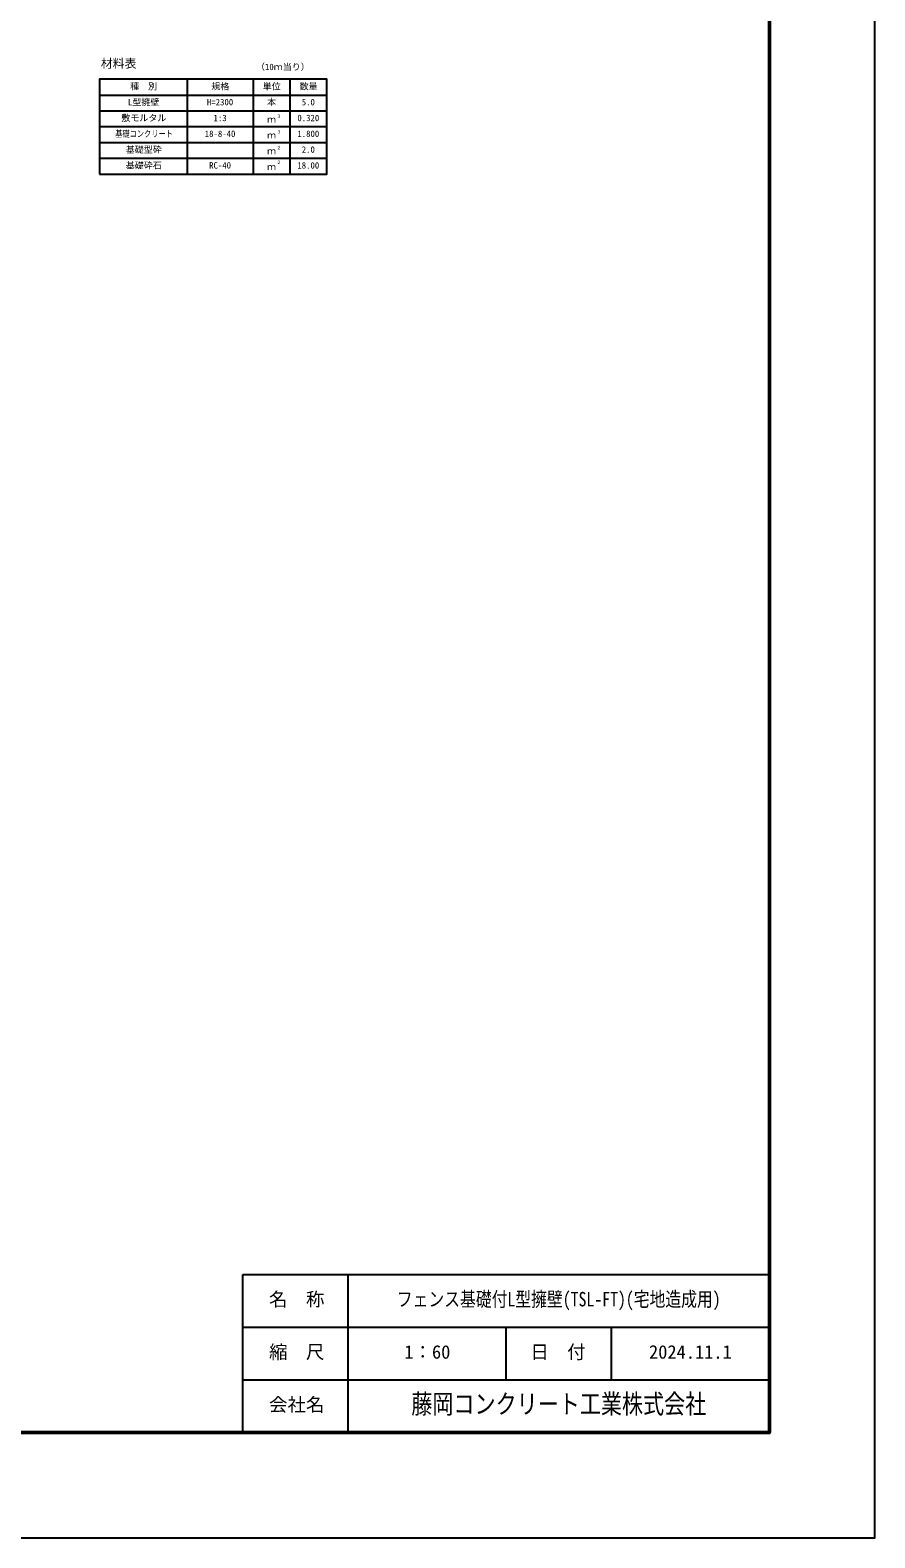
# Model space of a CAD drawing. Units: millimetres, scale not verified. Extents: x -50400 to 50400, y -17820 to 17820.
# Drawn here: x 40778 to 50400, y -17820 to -642 of the extents above; entities that cross this region are included whole.
import ezdxf
from ezdxf.enums import TextEntityAlignment as Align

# ---------------------------------------------------------------- set-up
doc = ezdxf.new("R2010")
doc.units = ezdxf.units.MM
doc.header["$LTSCALE"] = 60
for name, color, linetype, lineweight in [('0-2_Defpoints', 5, 'Continuous', 25), ('0-4_HYO', 3, 'Continuous', 25), ('0-5_HYO2', 4, 'Continuous', 25), ('0-8_TXT', 7, 'Continuous', 25), ('0-9_WAKU', 3, 'Continuous', 25), ('0-A_WAKU-LINE', 7, 'Continuous', 25)]:
    doc.layers.add(name, color=color, linetype=linetype, lineweight=lineweight)
doc.layers.add('0-B_WAKU-TXT', color=7, linetype='Continuous')
doc.styles.add('ＭＳ ゴシック', font='')
doc.styles.get('ＭＳ ゴシック').set_extended_font_data('MS Gothic')

msp = doc.modelspace()

# ---------------------------------------------------------------- linework, layer by layer
at = {"layer": '0-2_Defpoints'}
msp.add_lwpolyline([(0, -17820), (50400, -17820), (50400, 17820), (0, 17820)], close=True, dxfattribs=at)
at = {"layer": '0-4_HYO'}
for p, q in [((42567, -1200.77), (42567, -2280.77)), ((43317, -1200.77), (43317, -2280.77)), ((43737, -1200.77), (43737, -2280.77)), ((41567, -1380.77), (44157, -1380.77))]:
    msp.add_line(p, q, dxfattribs=at)
msp.add_lwpolyline([(41567, -2280.77), (44157, -2280.77), (44157, -1200.77), (41567, -1200.77)], close=True, dxfattribs=at)
at = {"layer": '0-5_HYO2'}
for p, q in [((41567, -1560.77), (44157, -1560.77)), ((41567, -1740.77), (44157, -1740.77)), ((41567, -1920.77), (44157, -1920.77)), ((41567, -2100.77), (44157, -2100.77))]:
    msp.add_line(p, q, dxfattribs=at)
at = {"layer": '0-9_WAKU'}
for p, q in [((43200, -14820), (49200, -14820)), ((43200, -16620), (43200, -14820))]:
    msp.add_line(p, q, dxfattribs=at)
at = {"layer": '0-9_WAKU', "lineweight": 50}
msp.add_lwpolyline([(1200, -16620), (49200, -16620), (49200, 16620), (1200, 16620)], close=True, dxfattribs=at)
at = {"layer": '0-A_WAKU-LINE'}
for p, q in [((44400, -16620), (44400, -14820)), ((43200, -15420), (49200, -15420)), ((46200, -16020), (46200, -15420)), ((47400, -16020), (47400, -15420)), ((43200, -16020), (49200, -16020))]:
    msp.add_line(p, q, dxfattribs=at)

# ---------------------------------------------------------------- texts
at = {"layer": '0-8_TXT', "style": 'ＭＳ ゴシック'}
for s, height, p in [('材料表', 98.97, (41583.67, -1100.77)), ('（10ｍ当り）', 73.31, (43350.33, -1119.1)), ('種\u3000別', 73.31, (41917, -1340.77)), ('規格', 73.31, (42842, -1340.77)), ('単位', 73.31, (43427, -1340.77)), ('数量', 73.31, (43847, -1340.77)), ('L型擁壁', 73.31, (41892, -1520.77)), ('H=2300', 73.31, (42792, -1520.77)), ('本', 73.31, (43477, -1520.77)), ('5.0', 73.31, (43872, -1520.77)), ('敷モルタル', 73.31, (41817, -1700.77)), ('1:3', 73.31, (42867, -1700.77)), ('ｍ', 73.31, (43477, -1717.44)), ('３', 36.66, (43586.24, -1650.15)), ('0.320', 73.31, (43822, -1700.77)), ('18-8-40', 73.31, (42767, -1880.77)), ('ｍ', 73.31, (43477, -1897.44)), ('３', 36.66, (43586.24, -1830.15)), ('1.800', 73.31, (43822, -1880.77)), ('基礎型砕', 73.31, (41867, -2060.77)), ('ｍ', 73.31, (43477, -2077.44)), ('２', 36.66, (43586.24, -2010.15)), ('2.0', 73.31, (43872, -2060.77)), ('基礎砕石', 73.31, (41867, -2240.77)), ('RC-40', 73.31, (42817, -2240.77)), ('ｍ', 73.31, (43477, -2257.44)), ('２', 36.66, (43586.24, -2176.82)), ('18.00', 73.31, (43822, -2240.77))]:
    msp.add_text(s, height=height, dxfattribs=at).set_placement(p, align=Align.BOTTOM_LEFT)
at = {"layer": '0-8_TXT', "style": 'ＭＳ ゴシック', "width": 0.8}
msp.add_text('基礎コンクリート', height=73.31, dxfattribs=at).set_placement((41747, -1880.77), align=Align.BOTTOM_LEFT)
at = {"layer": '0-B_WAKU-TXT', "style": 'ＭＳ ゴシック'}
for s, p in [('名\u3000称', (43499.71, -15225)), ('縮\u3000尺', (43499.71, -15825)), ('1：60', (45040.49, -15825)), ('日\u3000付', (46475.67, -15825)), ('2024.11.1', (47827.5, -15825)), ('会社名', (43499.71, -16425))]:
    msp.add_text(s, height=154, dxfattribs=at).set_placement(p, align=Align.BOTTOM_LEFT)
at = {"layer": '0-B_WAKU-TXT', "style": 'ＭＳ ゴシック', "width": 0.8}
for s, height, p in [('フェンス基礎付L型擁壁(TSL-FT)(宅地造成用)', 165, (44955, -15232.5)), ('藤岡コンクリート工業株式会社', 219.9, (45120, -16470))]:
    msp.add_text(s, height=height, dxfattribs=at).set_placement(p, align=Align.BOTTOM_LEFT)

doc.saveas('drawing.dxf')
